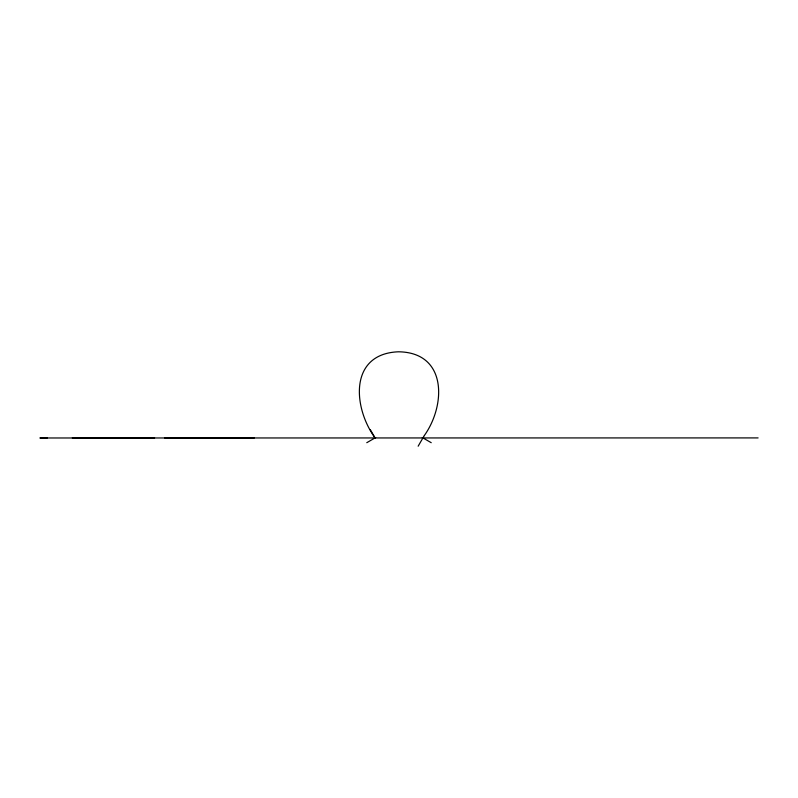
<?xml version="1.0" encoding="UTF-8"?>
<svg xmlns="http://www.w3.org/2000/svg" width="798" height="798" viewBox="0 0 798 798"><rect width="100%" height="100%" fill="white"/><g stroke="black" fill="none" stroke-linecap="round" stroke-linejoin="round"><path stroke-width="1.2" d="M424.177 435.748C446.012 405.384 447.379 352.287 398.382 351.798C348.846 353.743 353.045 407.608 374.9 437.643M423.868 436.287L418.152 446.202M366.771 442.7L375.678 437.553M154.613 437.912L72.319 437.912M164.588 437.912L254.363 437.912M758.1 437.912L39.9 437.982L47.381 437.912M422.322 437.553L431.229 442.7M370.272 429.623L375.06 437.912"/></g></svg>
